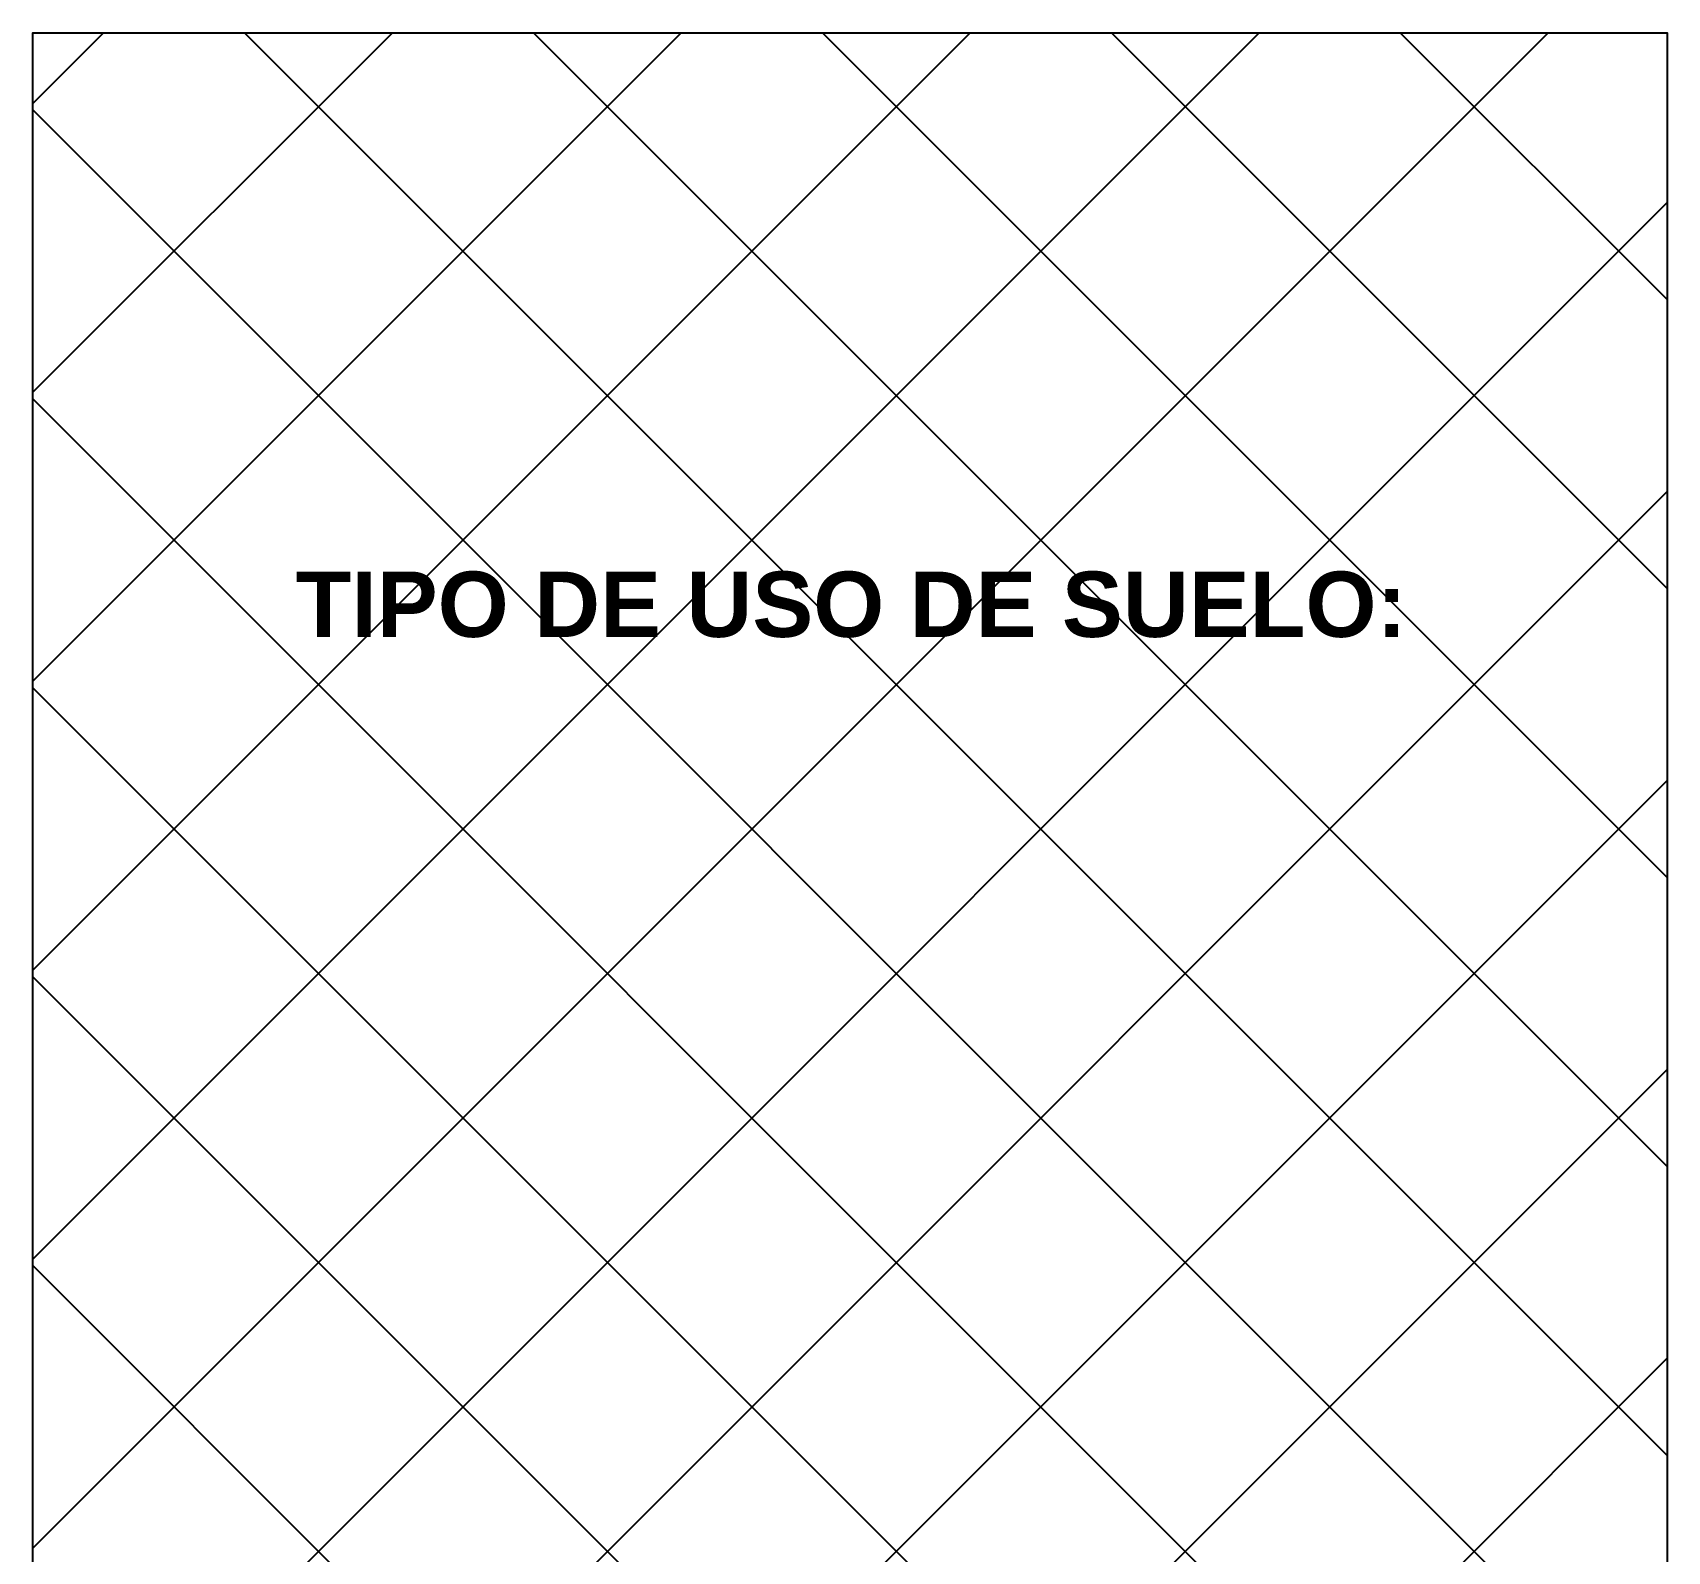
# Model space of a CAD drawing. Header units: metres. Extents: x 668617 to 675126, y 2286318 to 2293677.
# Drawn here: x 672241.3 to 672246.3, y 2287824 to 2287828.65 of the extents above; entities that cross this region are included whole.
import ezdxf

# ---------------------------------------------------------------- set-up
doc = ezdxf.new("R2010")
doc.units = ezdxf.units.M
doc.header["$MEASUREMENT"] = 0
doc.layers.add('DMTG_SECCIONES_VIALES', color=250, linetype='Continuous')
doc.styles.get("Standard").update_dxf_attribs({"font": 'arial.ttf'})

msp = doc.modelspace()

# ---------------------------------------------------------------- linework, layer by layer
at = {"layer": 'DMTG_SECCIONES_VIALES', "color": 252, "linetype": 'Continuous', "true_color": 0x939598}
for p, q in [((672241.30355, 2287828.43048), (672241.5198, 2287828.64673)), ((672241.30355, 2287827.54659), (672242.40369, 2287828.64673)), ((672241.30355, 2287826.66271), (672243.28757, 2287828.64673)), ((672241.30355, 2287825.77883), (672244.17145, 2287828.64673)), ((672241.30355, 2287824.89494), (672245.05534, 2287828.64673)), ((672241.30355, 2287824.01106), (672245.93922, 2287828.64673)), ((672246.30355, 2287824.29454), (672241.95136, 2287828.64673)), ((672246.30355, 2287825.17843), (672242.83525, 2287828.64673)), ((672246.30355, 2287826.06231), (672243.71913, 2287828.64673)), ((672246.30355, 2287826.94619), (672244.60301, 2287828.64673)), ((672246.30355, 2287827.83008), (672245.4869, 2287828.64673)), ((672246.30355, 2287823.41066), (672241.30355, 2287828.41066)), ((672241.30355, 2287823.12718), (672246.30355, 2287828.12718)), ((672246.0336, 2287822.79673), (672241.30355, 2287827.52678)), ((672241.85699, 2287822.79673), (672246.30355, 2287827.24329)), ((672245.14971, 2287822.79673), (672241.30355, 2287826.64289)), ((672242.74087, 2287822.79673), (672246.30355, 2287826.35941)), ((672244.26583, 2287822.79673), (672241.30355, 2287825.75901)), ((672243.62476, 2287822.79673), (672246.30355, 2287825.47553)), ((672243.38194, 2287822.79673), (672241.30355, 2287824.87513)), ((672244.50864, 2287822.79673), (672246.30355, 2287824.59164))]:
    msp.add_line(p, q, dxfattribs=at)
at = {"layer": 'DMTG_SECCIONES_VIALES'}
msp.add_lwpolyline([(672241.30355, 2287822.79673), (672241.30355, 2287828.64673), (672246.30355, 2287828.64673), (672246.30355, 2287822.79673)], dxfattribs=at)

# ---------------------------------------------------------------- texts
at = {"layer": 'DMTG_SECCIONES_VIALES', "insert": (672245.61998, 2287826.99822), "char_height": 0.2, "attachment_point": 3}
msp.add_mtext_dynamic_manual_height_columns('\\pxqc;{\\fArial|b1|i0|c0|p34;TIPO DE USO DE SUELO: }', width=3.6251352, gutter_width=1, heights=[1.62792], dxfattribs=at)

doc.saveas('drawing.dxf')
